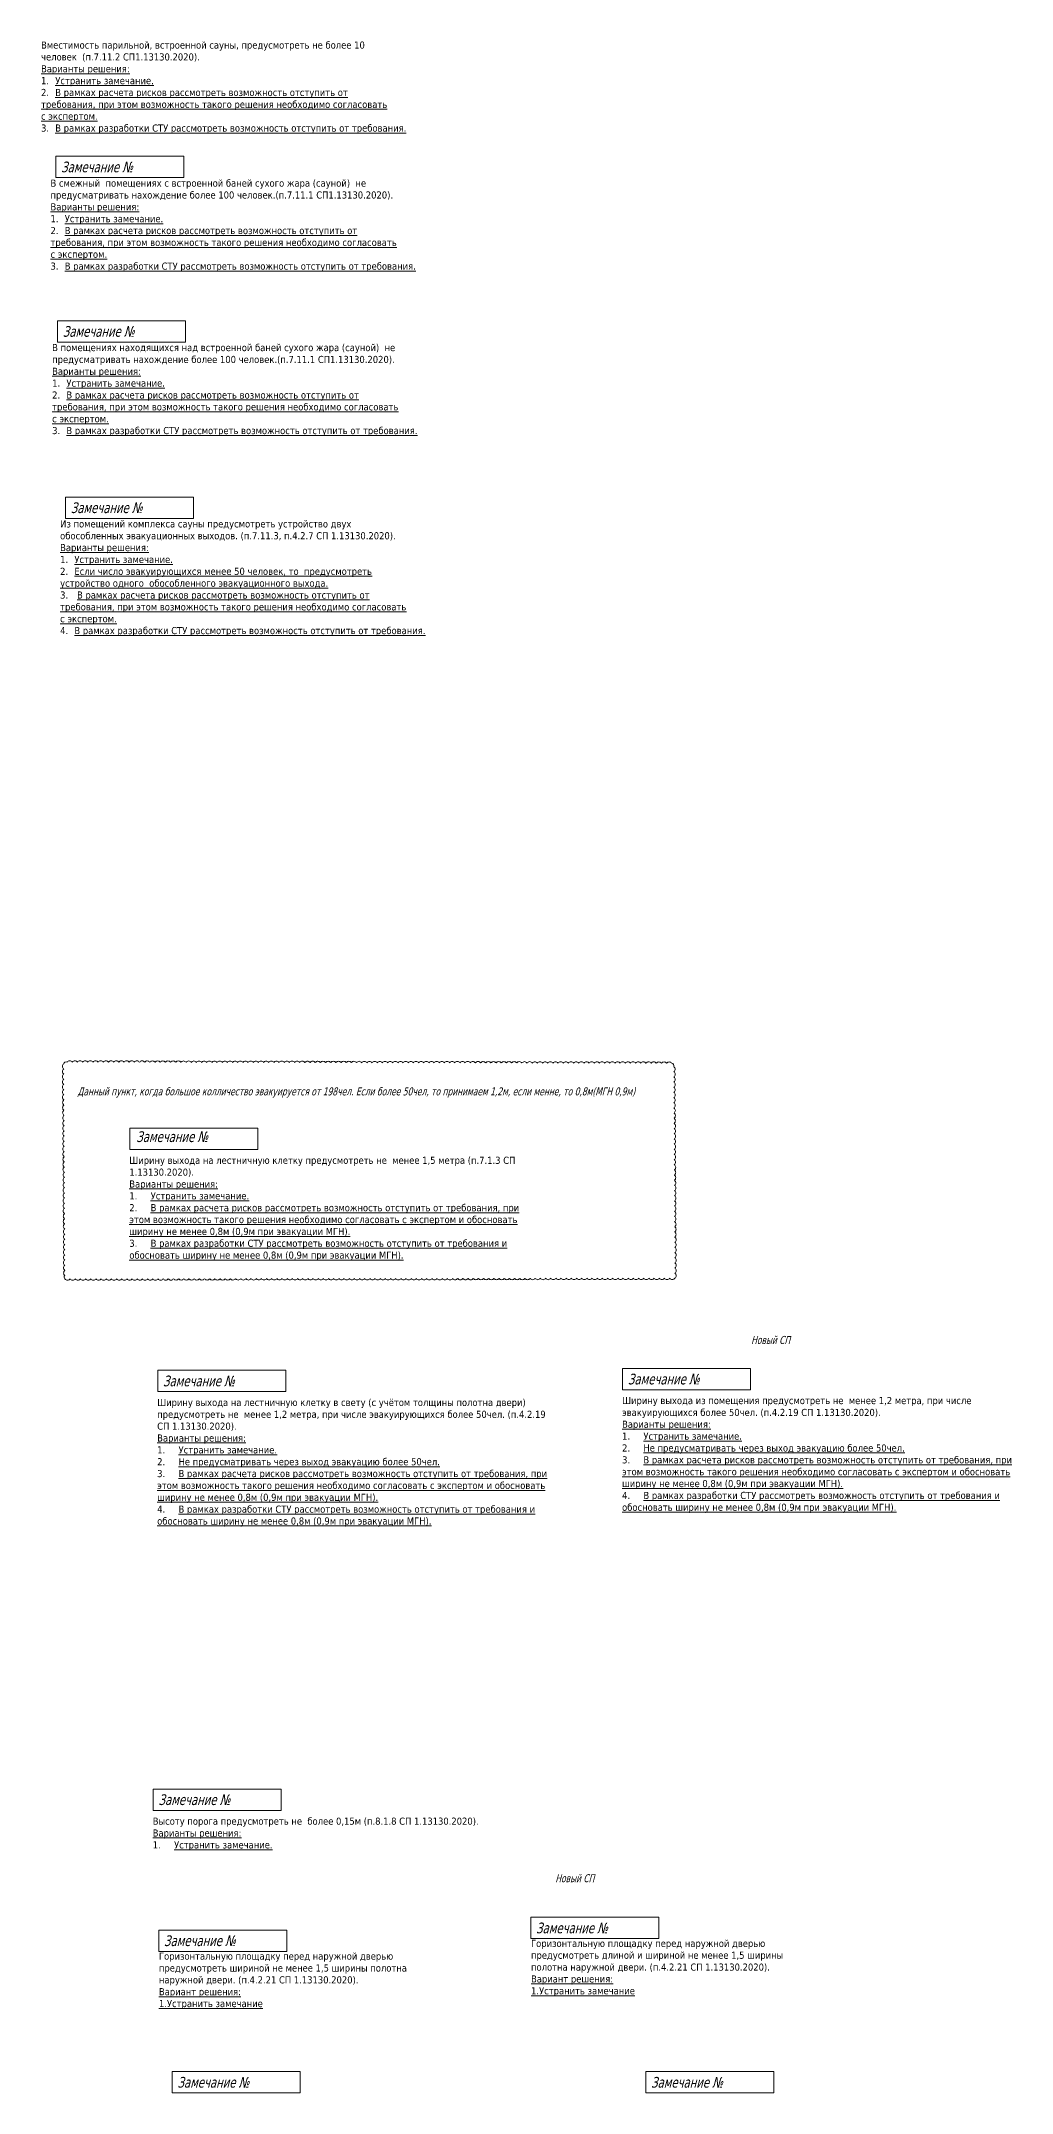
# Model space of a CAD drawing. Header units: millimetres. Extents: x -204396 to 1997851, y -2958255 to 237418.
# Drawn here: x 136449 to 218336, y -557707 to -384585 of the extents above; entities that cross this region are included whole.
import ezdxf

# ---------------------------------------------------------------- set-up
doc = ezdxf.new("R2010")
doc.units = ezdxf.units.MM
doc.layers.add('экспертиза', color=1, linetype='Continuous', lineweight=0)
doc.styles.add('ЭКСПЕРТИЗА', font='tahoma.ttf')

msp = doc.modelspace()

# ---------------------------------------------------------------- linework, layer by layer
at = {"layer": 'экспертиза', "color": 4, "lineweight": 0}
for points in [[(137693, -394308), (148493, -394308), (148493, -396108), (137693, -396108), (137693, -394308)], [(137832, -408184), (148632, -408184), (148632, -409984), (137832, -409984), (137832, -408184)], [(138505, -423059), (149305, -423059), (149305, -424859), (138505, -424859), (138505, -423059)]]:
    msp.add_lwpolyline(points, dxfattribs=at)
at = {"layer": 'экспертиза'}
msp.add_lwpolyline([(138466, -489022, 0.5205671), (138902, -489021, 0.5205671), (139338, -489021, 0.5205671), (139774, -489020, 0.5205671), (140210, -489020, 0.5205671), (140645, -489019, 0.5205671), (141081, -489019, 0.5205671), (141517, -489018, 0.5205671), (141953, -489018, 0.5205671), (142389, -489017, 0.5205671), (142825, -489017, 0.5205671), (143261, -489016, 0.5205671), (143697, -489016, 0.5205671), (144133, -489015, 0.5205671), (144568, -489015, 0.5205671), (145004, -489014, 0.5205671), (145440, -489014, 0.5205671), (145876, -489013, 0.5205671), (146312, -489013, 0.5205671), (146748, -489012, 0.5205671), (147184, -489012, 0.5205671), (147620, -489011, 0.5205671), (148056, -489011, 0.5205671), (148491, -489010, 0.5205671), (148927, -489010, 0.5205671), (149363, -489009, 0.5205671), (149799, -489009, 0.5205671), (150235, -489008, 0.5205671), (150671, -489008, 0.5205671), (151107, -489007, 0.5205671), (151543, -489007, 0.5205671), (151979, -489006, 0.5205671), (152414, -489006, 0.5205671), (152850, -489005, 0.5205671), (153286, -489005, 0.5205671), (153722, -489004, 0.5205671), (154158, -489004, 0.5205671), (154594, -489003, 0.5205671), (155030, -489003, 0.5205671), (155466, -489002, 0.5205671), (155902, -489002, 0.5205671), (156337, -489001, 0.5205671), (156773, -489001, 0.5205671), (157209, -489000, 0.5205671), (157645, -489000, 0.5205671), (158081, -488999, 0.5205671), (158517, -488999, 0.5205671), (158953, -488998, 0.5205671), (159389, -488998, 0.5205671), (159825, -488997, 0.5205671), (160261, -488997, 0.5205671), (160696, -488996, 0.5205671), (161132, -488996, 0.5205671), (161568, -488995, 0.5205671), (162004, -488995, 0.5205671), (162440, -488994, 0.5205671), (162876, -488994, 0.5205671), (163312, -488994, 0.5205671), (163748, -488993, 0.5205671), (164184, -488993, 0.5205671), (164619, -488992, 0.5205671), (165055, -488992, 0.5205671), (165491, -488991, 0.5205671), (165927, -488991, 0.5205671), (166363, -488990, 0.5205671), (166799, -488990, 0.5205671), (167235, -488989, 0.5205671), (167671, -488989, 0.5205671), (168107, -488988, 0.5205671), (168542, -488988, 0.5205671), (168978, -488987, 0.5205671), (169414, -488987, 0.5205671), (169850, -488986, 0.5205671), (170286, -488986, 0.5205671), (170722, -488985, 0.5205671), (171158, -488985, 0.5205671), (171594, -488984, 0.5205671), (172030, -488984, 0.5205671), (172465, -488983, 0.5205671), (172901, -488983, 0.5205671), (173337, -488982, 0.5205671), (173773, -488982, 0.5205671), (174209, -488981, 0.5205671), (174645, -488981, 0.5205671), (175081, -488980, 0.5205671), (175517, -488980, 0.5205671), (175953, -488979, 0.5205671), (176388, -488979, 0.5205671), (176824, -488978, 0.5205671), (177260, -488978, 0.5205671), (177696, -488977, 0.5205671), (178132, -488977, 0.5205671), (178568, -488976, 0.5205671), (179004, -488976, 0.5205671), (179440, -488975, 0.5205671), (179876, -488975, 0.5205671), (180311, -488974, 0.5205671), (180747, -488974, 0.5205671), (181183, -488973, 0.5205671), (181619, -488973, 0.5205671), (182055, -488972, 0.5205671), (182491, -488972, 0.5205671), (182927, -488971, 0.5205671), (183363, -488971, 0.5205671), (183799, -488970, 0.5205671), (184235, -488970, 0.5205671), (184670, -488969, 0.5205671), (185106, -488969, 0.5205671), (185542, -488968, 0.5205671), (185978, -488968, 0.5205671), (186414, -488967, 0.5205671), (186850, -488967, 0.5205671), (187286, -488966, 0.5205671), (187722, -488966, 0.5205671), (188158, -488965, 0.5205671), (188593, -488965, 0.5205671), (189029, -488964, 0.5205671), (189465, -488964, 0.5205671), (189901, -488963, 0.5205671), (189915, -488544, 0.5205671), (189913, -488108, 0.5205671), (189910, -487672, 0.5205671), (189907, -487236, 0.5205671), (189905, -486800, 0.5205671), (189902, -486364, 0.5205671), (189900, -485929, 0.5205671), (189897, -485493, 0.5205671), (189894, -485057, 0.5205671), (189892, -484621, 0.5205671), (189889, -484185, 0.5205671), (189886, -483749, 0.5205671), (189884, -483313, 0.5205671), (189881, -482877, 0.5205671), (189879, -482441, 0.5205671), (189876, -482006, 0.5205671), (189873, -481570, 0.5205671), (189871, -481134, 0.5205671), (189868, -480698, 0.5205671), (189866, -480262, 0.5205671), (189863, -479826, 0.5205671), (189860, -479390, 0.5205671), (189858, -478954, 0.5205671), (189855, -478518, 0.5205671), (189853, -478083, 0.5205671), (189850, -477647, 0.5205671), (189847, -477211, 0.5205671), (189845, -476775, 0.5205671), (189842, -476339, 0.5205671), (189840, -475903, 0.5205671), (189837, -475467, 0.5205671), (189834, -475031, 0.5205671), (189832, -474596, 0.5205671), (189829, -474160, 0.5205671), (189827, -473724, 0.5205671), (189824, -473288, 0.5205671), (189821, -472852, 0.5205671), (189819, -472416, 0.5205671), (189816, -471980, 0.5205671), (189814, -471544, 0.5205671), (189811, -471108, 0.5205671), (189649, -470833, 0.5205671), (189213, -470832, 0.5205671), (188777, -470831, 0.5205671), (188341, -470830, 0.5205671), (187905, -470829, 0.5205671), (187469, -470828, 0.5205671), (187034, -470827, 0.5205671), (186598, -470827, 0.5205671), (186162, -470826, 0.5205671), (185726, -470825, 0.5205671), (185290, -470824, 0.5205671), (184854, -470823, 0.5205671), (184418, -470822, 0.5205671), (183982, -470821, 0.5205671), (183546, -470821, 0.5205671), (183111, -470820, 0.5205671), (182675, -470819, 0.5205671), (182239, -470818, 0.5205671), (181803, -470817, 0.5205671), (181367, -470816, 0.5205671), (180931, -470815, 0.5205671), (180495, -470815, 0.5205671), (180059, -470814, 0.5205671), (179623, -470813, 0.5205671), (179188, -470812, 0.5205671), (178752, -470811, 0.5205671), (178316, -470810, 0.5205671), (177880, -470809, 0.5205671), (177444, -470809, 0.5205671), (177008, -470808, 0.5205671), (176572, -470807, 0.5205671), (176136, -470806, 0.5205671), (175700, -470805, 0.5205671), (175264, -470804, 0.5205671), (174829, -470803, 0.5205671), (174393, -470803, 0.5205671), (173957, -470802, 0.5205671), (173521, -470801, 0.5205671), (173085, -470800, 0.5205671), (172649, -470799, 0.5205671), (172213, -470798, 0.5205671), (171777, -470797, 0.5205671), (171341, -470796, 0.5205671), (170906, -470796, 0.5205671), (170470, -470795, 0.5205671), (170034, -470794, 0.5205671), (169598, -470793, 0.5205671), (169162, -470792, 0.5205671), (168726, -470791, 0.5205671), (168290, -470790, 0.5205671), (167854, -470790, 0.5205671), (167418, -470789, 0.5205671), (166983, -470788, 0.5205671), (166547, -470787, 0.5205671), (166111, -470786, 0.5205671), (165675, -470785, 0.5205671), (165239, -470784, 0.5205671), (164803, -470784, 0.5205671), (164367, -470783, 0.5205671), (163931, -470782, 0.5205671), (163495, -470781, 0.5205671), (163060, -470780, 0.5205671), (162624, -470779, 0.5205671), (162188, -470778, 0.5205671), (161752, -470778, 0.5205671), (161316, -470777, 0.5205671), (160880, -470776, 0.5205671), (160444, -470775, 0.5205671), (160008, -470774, 0.5205671), (159572, -470773, 0.5205671), (159137, -470772, 0.5205671), (158701, -470772, 0.5205671), (158265, -470771, 0.5205671), (157829, -470770, 0.5205671), (157393, -470769, 0.5205671), (156957, -470768, 0.5205671), (156521, -470767, 0.5205671), (156085, -470766, 0.5205671), (155649, -470765, 0.5205671), (155214, -470765, 0.5205671), (154778, -470764, 0.5205671), (154342, -470763, 0.5205671), (153906, -470762, 0.5205671), (153470, -470761, 0.5205671), (153034, -470760, 0.5205671), (152598, -470759, 0.5205671), (152162, -470759, 0.5205671), (151726, -470758, 0.5205671), (151291, -470757, 0.5205671), (150855, -470756, 0.5205671), (150419, -470755, 0.5205671), (149983, -470754, 0.5205671), (149547, -470753, 0.5205671), (149111, -470753, 0.5205671), (148675, -470752, 0.5205671), (148239, -470751, 0.5205671), (147803, -470750, 0.5205671), (147368, -470749, 0.5205671), (146932, -470748, 0.5205671), (146496, -470747, 0.5205671), (146060, -470747, 0.5205671), (145624, -470746, 0.5205671), (145188, -470745, 0.5205671), (144752, -470744, 0.5205671), (144316, -470743, 0.5205671), (143880, -470742, 0.5205671), (143445, -470741, 0.5205671), (143009, -470741, 0.5205671), (142573, -470740, 0.5205671), (142137, -470739, 0.5205671), (141701, -470738, 0.5205671), (141265, -470737, 0.5205671), (140829, -470736, 0.5205671), (140393, -470735, 0.5205671), (139957, -470734, 0.5205671), (139521, -470734, 0.5205671), (139086, -470733, 0.5205671), (138650, -470732, 0.5205671), (138358, -470875, 0.5205671), (138361, -471311, 0.5205671), (138364, -471747, 0.5205671), (138366, -472183, 0.5205671), (138369, -472619, 0.5205671), (138371, -473055, 0.5205671), (138374, -473490, 0.5205671), (138377, -473926, 0.5205671), (138379, -474362, 0.5205671), (138382, -474798, 0.5205671), (138384, -475234, 0.5205671), (138387, -475670, 0.5205671), (138389, -476106, 0.5205671), (138392, -476542, 0.5205671), (138395, -476977, 0.5205671), (138397, -477413, 0.5205671), (138400, -477849, 0.5205671), (138402, -478285, 0.5205671), (138405, -478721, 0.5205671), (138408, -479157, 0.5205671), (138410, -479593, 0.5205671), (138413, -480029, 0.5205671), (138415, -480465, 0.5205671), (138418, -480900, 0.5205671), (138420, -481336, 0.5205671), (138423, -481772, 0.5205671), (138426, -482208, 0.5205671), (138428, -482644, 0.5205671), (138431, -483080, 0.5205671), (138433, -483516, 0.5205671), (138436, -483952, 0.5205671), (138439, -484387, 0.5205671), (138441, -484823, 0.5205671), (138444, -485259, 0.5205671), (138446, -485695, 0.5205671), (138449, -486131, 0.5205671), (138451, -486567, 0.5205671), (138454, -487003, 0.5205671), (138457, -487439, 0.5205671), (138459, -487875, 0.5205671), (138462, -488310, 0.5205671), (138464, -488746, 0.5205671)], format="xyb", close=True, dxfattribs=at)
at = {"layer": 'экспертиза', "lineweight": 0}
for points in [[(143936, -476304), (154736, -476304), (154736, -478104), (143936, -478104), (143936, -476304)], [(146286, -496735), (157086, -496735), (157086, -498535), (146286, -498535), (146286, -496735)], [(185496, -496577), (196296, -496577), (196296, -498377), (185496, -498377), (185496, -496577)], [(145909, -532062), (156709, -532062), (156709, -533862), (145909, -533862), (145909, -532062)], [(177752, -542885), (188552, -542885), (188552, -544685), (177752, -544685), (177752, -542885)], [(146369, -543962), (157169, -543962), (157169, -545762), (146369, -545762), (146369, -543962)], [(147509, -555907), (158309, -555907), (158309, -557707), (147509, -557707), (147509, -555907)], [(187452, -555907), (198252, -555907), (198252, -557707), (187452, -557707), (187452, -555907)]]:
    msp.add_lwpolyline(points, dxfattribs=at)

# ---------------------------------------------------------------- texts
at = {"layer": 'экспертиза', "color": 4, "lineweight": 0, "style": 'ЭКСПЕРТИЗА', "oblique": 14.99998, "width": 0.8}
for p in [(138143, -395658), (138282, -409534), (138955, -424409)]:
    msp.add_text('Замечание №', height=900, dxfattribs=at).set_placement(p)
at = {"layer": 'экспертиза', "color": 2, "lineweight": 0, "style": 'ЭКСПЕРТИЗА', "oblique": 14.99998, "width": 0.8}
for s, p in [('Данный пункт, когда большое колличество эвакуируется от 198чел. Если более 50чел, то принимаем 1,2м, если менне, то 0,8м(МГН 0,9м)', (139523, -473540)), ('Новый СП', (196341, -494513)), ('Новый СП', (179823, -539927))]:
    msp.add_text(s, height=675, dxfattribs=at).set_placement(p)
at = {"layer": 'экспертиза', "lineweight": 0, "style": 'ЭКСПЕРТИЗА', "oblique": 14.99998, "width": 0.8}
for p in [(144481, -477474), (146736, -498085), (185946, -497927), (146359, -533412), (178202, -544235), (146819, -545312), (147959, -557257), (187902, -557257)]:
    msp.add_text('Замечание №', height=900, dxfattribs=at).set_placement(p)
at = {"layer": 'экспертиза', "color": 4, "lineweight": 0, "ltscale": 100, "char_height": 600, "width": 29427.02, "attachment_point": 1, "style": 'ЭКСПЕРТИЗА'}
for s, insert in [('\\pt1200;Вместимость парильной, встроенной сауны, предусмотреть не более 10 человек  (п.7.11.2 СП1.13130.2020).{\\L\\C6;\\PВарианты решения:\\P\\l1.^I\\LУстранить замечание.\\P\\l2.^I\\LВ рамках расчета рисков рассмотреть возможность отступить от требования, при этом возможность такого решения необходимо согласовать с экспертом.\\H0.91667x;\\l\\C0;\\P\\H1.09091x;\\C6;3.^I\\LВ рамках разработки СТУ рассмотреть возможность отступить от требования. }', (136449, -384624)), ('\\pt1200;В смежный  помещениях с встроенной баней сухого жара (сауной)  не предусматривать нахождение более 100 человек.(п.7.11.1 СП1.13130.2020).{\\L\\C6;\\PВарианты решения:\\P\\l1.^I\\LУстранить замечание.\\P\\l2.^I\\LВ рамках расчета рисков рассмотреть возможность отступить от требования, при этом возможность такого решения необходимо согласовать с экспертом.\\H0.91667x;\\l\\C0;\\P\\H1.09091x;\\C6;3.^I\\LВ рамках разработки СТУ рассмотреть возможность отступить от требования. }', (137247, -396273)), ('\\pt1200;В помещениях находящихся над встроенной баней сухого жара (сауной)  не предусматривать нахождение более 100 человек.(п.7.11.1 СП1.13130.2020).{\\L\\C6;\\PВарианты решения:\\P\\l1.^I\\LУстранить замечание.\\P\\l2.^I\\LВ рамках расчета рисков рассмотреть возможность отступить от требования, при этом возможность такого решения необходимо согласовать с экспертом.\\H0.91667x;\\l\\C0;\\P\\H1.09091x;\\C6;3.^I\\LВ рамках разработки СТУ рассмотреть возможность отступить от требования. }', (137386, -410148)), ('\\pt1200;Из помещений комплекса сауны предусмотреть устройство двух   обособленных эвакуационных выходов. (п.7.11.3, п.4.2.7 СП 1.13130.2020).{\\L\\C6;\\PВарианты решения:\\P\\l1.^I\\LУстранить замечание.\\P\\l2.^I\\LЕсли число эвакуирующихся менее 50 человек, то  предусмотреть устройство одного  обособленного эвакуационного выхода.\\P\\l3.^I\\L В рамках расчета рисков рассмотреть возможность отступить от требования, при этом возможность такого решения необходимо согласовать с экспертом.\\H0.91667x;\\l\\C0;\\P\\H1.09091x;\\C6;4.^I\\LВ рамках разработки СТУ рассмотреть возможность отступить от требования. }', (138059, -425023))]:
    msp.add_mtext(s, dxfattribs=dict(at, insert=insert))
at = {"layer": 'экспертиза', "lineweight": 0, "ltscale": 600, "char_height": 600, "width": 33170.81, "attachment_point": 1, "style": 'ЭКСПЕРТИЗА'}
for s, insert in [('Ширину выхода на лестничную клетку предусмотреть не  менее 1,5 метра (п.7.1.3 СП 1.13130.2020).\\P{\\L\\C6;Варианты решения: \\P\\pt1800;\\l1.^I\\LУстранить замечание.\\P\\l2.^I\\LВ рамках расчета рисков рассмотреть возможность отступить от требования, при этом возможность такого решения необходимо согласовать с экспертом и обосновать ширину не менее 0,8м (0,9м при эвакуации МГН).\\H0.91667x;\\l\\C0;\\P\\H1.09091x;\\C6;3.^I\\LВ рамках разработки СТУ рассмотреть возможность отступить от требования и обосновать ширину не менее 0,8м (0,9м при эвакуации МГН). }', (143893, -478716)), ('Ширину выхода на лестничную клетку в свету (с учётом толщины полотна двери) предусмотреть не  менее 1,2 метра, при числе эвакуирующихся более 50чел. (п.4.2.19 СП 1.13130.2020).\\P{\\L\\C6;Варианты решения: \\P\\pt1800;\\l1.^I\\LУстранить замечание.\\P\\l2.^I\\LНе предусматривать через выход эвакуацию более 50чел.\\P\\l3.^I\\LВ рамках расчета рисков рассмотреть возможность отступить от требования, при этом возможность такого решения необходимо согласовать с экспертом и обосновать ширину не менее 0,8м (0,9м при эвакуации МГН).\\H0.91667x;\\l\\C0;\\P\\H1.09091x;\\C6;4.^I\\LВ рамках разработки СТУ рассмотреть возможность отступить от требования и обосновать ширину не менее 0,8м (0,9м при эвакуации МГН). }', (146244, -499148)), ('Ширину выхода из помещения предусмотреть не  менее 1,2 метра, при числе эвакуирующихся более 50чел. (п.4.2.19 СП 1.13130.2020).\\P{\\L\\C6;Варианты решения: \\P\\pt1800;\\l1.^I\\LУстранить замечание.\\P\\l2.^I\\LНе предусматривать через выход эвакуацию более 50чел.\\P\\l3.^I\\LВ рамках расчета рисков рассмотреть возможность отступить от требования, при этом возможность такого решения необходимо согласовать с экспертом и обосновать ширину не менее 0,8м (0,9м при эвакуации МГН).\\H0.91667x;\\l\\C0;\\P\\H1.09091x;\\C6;4.^I\\LВ рамках разработки СТУ рассмотреть возможность отступить от требования и обосновать ширину не менее 0,8м (0,9м при эвакуации МГН). }', (185453, -498989)), ('Высоту порога предусмотреть не  более 0,15м (п.8.1.8 СП 1.13130.2020).{\\L\\C6;\\PВарианты решения: \\P\\pt1800;\\l1.^I\\LУстранить замечание.}', (145867, -534475))]:
    msp.add_mtext(s, dxfattribs=dict(at, insert=insert))
at = {"layer": 'экспертиза', "lineweight": 0, "ltscale": 100, "char_height": 600, "width": 24425.55, "attachment_point": 1, "style": 'ЭКСПЕРТИЗА'}
for s, insert in [('Горизонтальную площадку перед наружной дверью предусмотреть длиной и шириной не менее 1,5 ширины полотна наружной двери. (п.4.2.21 СП 1.13130.2020).\\P{\\L\\C6;Вариант решения:\\P1.Устранить замечание }', (177775, -544786)), ('Горизонтальную площадку перед наружной дверью предусмотреть шириной не менее 1,5 ширины полотна наружной двери. (п.4.2.21 СП 1.13130.2020).\\P{\\L\\C6;Вариант решения:\\P1.Устранить замечание }', (146392, -545863))]:
    msp.add_mtext(s, dxfattribs=dict(at, insert=insert))

doc.saveas('drawing.dxf')
